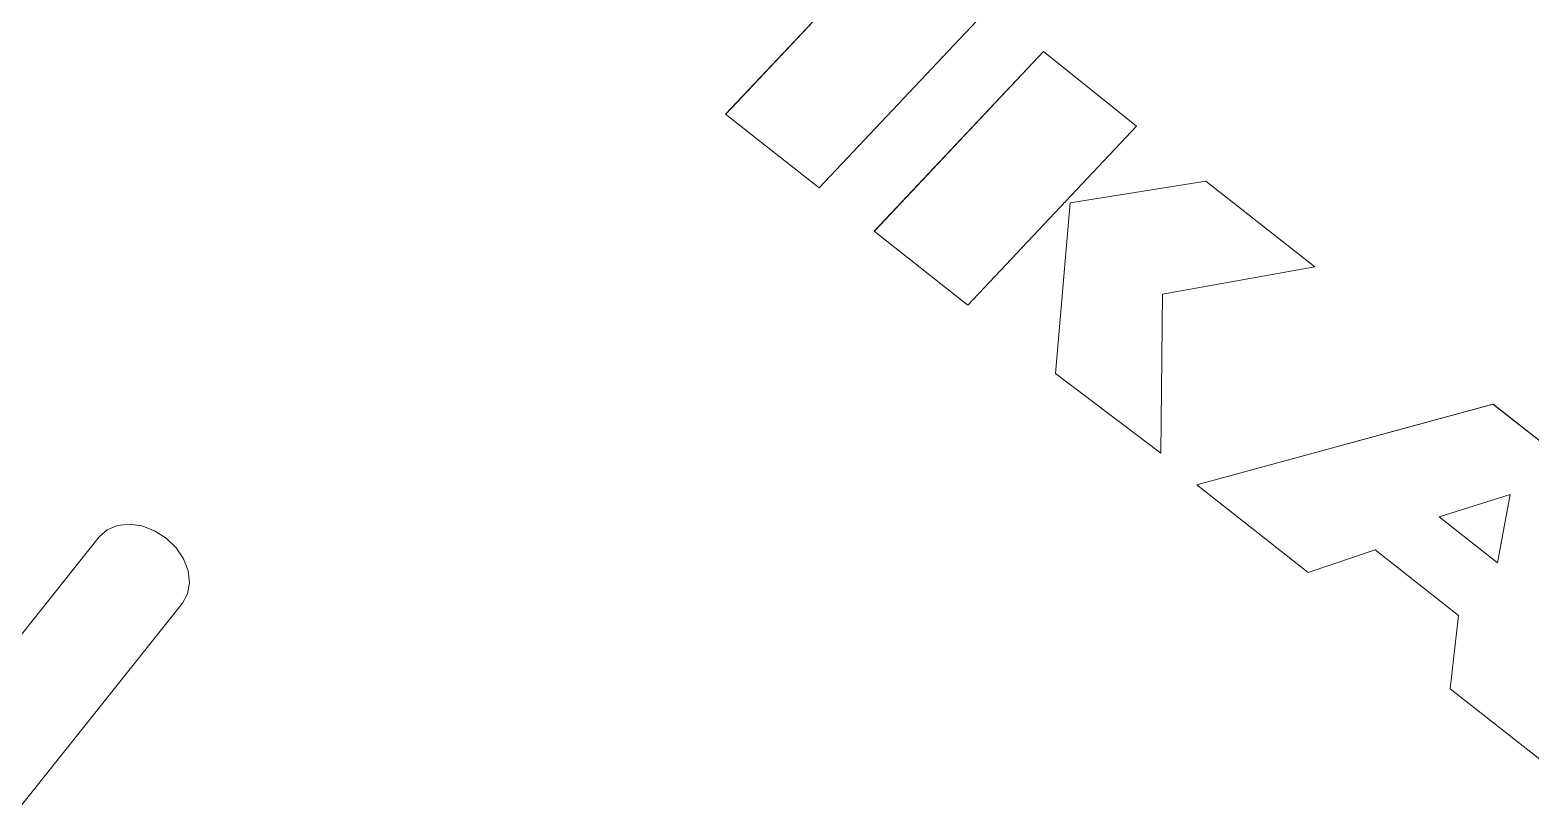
# Model space of a CAD drawing. Header units: millimetres. Extents: x -229914 to 856942, y -268655 to 87212.
# Drawn here: x -137164.7 to -136995.3, y 24358.9 to 24446.8 of the extents above; entities that cross this region are included whole.
import ezdxf

# ---------------------------------------------------------------- set-up
doc = ezdxf.new("R2010")
doc.units = ezdxf.units.MM

# ---------------------------------------------------------------- blocks, each defined once
blk = doc.blocks.new('Т912NEW')
at = {"color": 7, "linetype": 'Continuous', "lineweight": 15}
for p, q in [((-152.82, 2899.55), (-155.12, 2871.79)), ((-152.82, 2899.54), (-155.12, 2871.78)), ((-141.66, 2871.85), (-139.36, 2899.48)), ((-131.47, 2899.66), (-133.76, 2871.9)), ((-131.47, 2899.66), (-133.76, 2871.89)), ((-131.47, 2899.66), (-118, 2899.6)), ((-131.47, 2899.66), (-131.47, 2899.66)), ((-131.47, 2899.66), (-118, 2899.59)), ((-120.3, 2871.96), (-118, 2899.59)), ((-118.46, 2888.18), (-108.01, 2899.65)), ((-118.46, 2888.17), (-108.01, 2899.64)), ((-118, 2899.59), (-118, 2899.6)), ((-108.01, 2899.65), (-92.37, 2899.73)), ((-108.01, 2899.64), (-92.37, 2899.72)), ((-108.01, 2899.64), (-108.01, 2899.65)), ((-92.37, 2899.72), (-103.89, 2886.58)), ((-92.37, 2899.72), (-92.37, 2899.73)), ((-87.47, 2872.18), (-66.98, 2900.14)), ((-87.47, 2872.18), (-66.98, 2900.13)), ((-66.98, 2900.14), (-49.52, 2900.23)), ((-66.98, 2900.13), (-49.52, 2900.22)), ((-66.98, 2900.13), (-66.98, 2900.14)), ((-63.8, 2886.38), (-59.11, 2893.37)), ((-55.43, 2886.42), (-59.11, 2893.37)), ((-118.46, 2888.17), (-118.46, 2888.18)), ((-118.46, 2888.17), (-107.76, 2872.08)), ((-103.89, 2886.58), (-92.85, 2872.44)), ((-103.89, 2886.58), (-92.85, 2872.43)), ((-63.8, 2886.39), (-55.44, 2886.43)), ((-63.8, 2886.38), (-55.43, 2886.42)), ((-67.13, 2878.97), (-71.47, 2872.26)), ((-55.14, 2879.03), (-67.13, 2878.97)), ((-50.73, 2871.97), (-55.14, 2879.03)), ((-155.12, 2871.78), (-141.66, 2871.85)), ((-155.12, 2871.78), (-155.12, 2871.79)), ((-133.76, 2871.89), (-120.3, 2871.96)), ((-133.76, 2871.89), (-133.76, 2871.9)), ((-92.85, 2872.43), (-107.76, 2872.08)), ((-92.85, 2872.43), (-92.85, 2872.44)), ((-87.47, 2872.18), (-71.47, 2872.26)), ((-87.47, 2872.18), (-87.47, 2872.18)), ((-35.81, 2872.05), (-50.73, 2871.97)), ((-180.7, 2545.53), (-180.7, 2790.4)), ((-168.7, 2543.25), (-168.7, 2790.4))]:
    blk.add_line(p, q, dxfattribs=at)
at = {"color": 7, "linetype": 'Continuous', "lineweight": 15, "flags": 128}
blk.add_lwpolyline([(-168.7, 2790.4), (-168.9, 2791.59), (-169.5, 2792.7), (-170.46, 2793.65), (-171.7, 2794.38), (-173.14, 2794.84), (-174.7, 2795), (-176.25, 2794.84), (-177.7, 2794.38), (-178.94, 2793.65), (-179.89, 2792.7), (-180.49, 2791.59), (-180.7, 2790.4)], dxfattribs=at)

msp = doc.modelspace()

# ---------------------------------------------------------------- block references
at = {"rotation": 321.4676820499667}
msp.add_blockref('Т912NEW', (-138753.82306, 22094.20638), dxfattribs=at)

doc.saveas('drawing.dxf')
